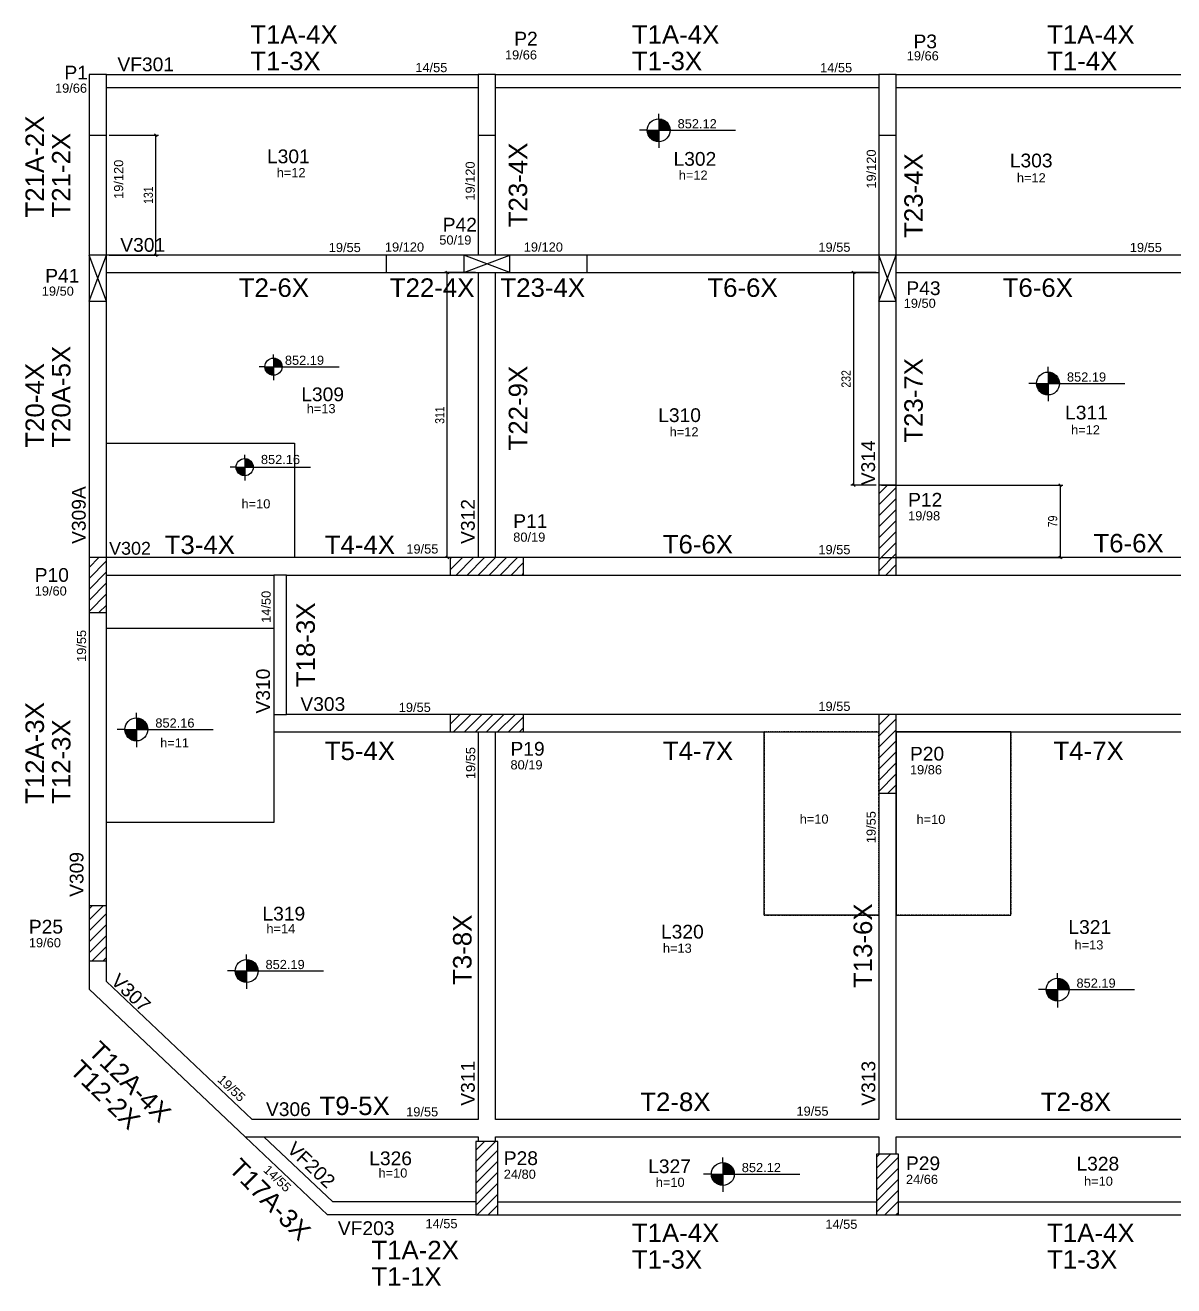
# Model space of a CAD drawing. Header units: millimetres. Extents: x -1501 to 2149, y 662 to 5627.
# Drawn here: x -1501 to -248, y 4251 to 5627 of the extents above; entities that cross this region are included whole.
import ezdxf

# ---------------------------------------------------------------- set-up
doc = ezdxf.new("R2010")
doc.units = ezdxf.units.MM
doc.linetypes.add('ESTILO_TQS_0004', pattern=[2, 0.5, -0.4, 0.1, -0.4, 0.1, -0.5])
for name, color, linetype in [('1', 1, 'Continuous'), ('3', 3, 'Continuous'), ('4', 4, 'Continuous'), ('7', 7, 'Continuous'), ('9', 9, 'Continuous')]:
    doc.layers.add(name, color=color, linetype=linetype)
doc.layers.add('NOME DA VIGA', color=6, linetype='Continuous', lineweight=25)
doc.styles.add('COTA TECNICA', font='techl___.ttf', dxfattribs={"height": 10})
doc.styles.get("Standard").update_dxf_attribs({"font": 'arial.ttf'})
doc.dimstyles.new('PAINEL', dxfattribs={"dimtxt": 10, "dimasz": 3, "dimexe": 3, "dimexo": 3, "dimgap": 3, "dimtad": 1, "dimdec": 1, "dimzin": 12, "dimdsep": 46, "dimtxsty": 'COTA TECNICA', "dimblk1": 'OBLIQUE', "dimblk2": 'OBLIQUE', "dimsah": 1, "dimcen": 0.9, "dimclrd": 4, "dimclre": 4, "dimclrt": 240, "dimadec": 1, "dimazin": 3, "dimtfac": 1, "dimtdec": 1, "dimtmove": 0, "dimatfit": 3, "dimfxl": 1, "dimtolj": 1, "dimtzin": 12, "dimarcsym": 0})

# ---------------------------------------------------------------- blocks, each defined once
blk = doc.blocks.new('_Oblique')
at = {"layer": '1', "color": 0, "lineweight": -2}
blk.add_line((-0.5, -0.5), (0.5, 0.5), dxfattribs=at)
blk = doc.blocks.new('*D633')
at = {"color": 4, "lineweight": -2, "transparency": 16777216}
for p, q in [((-1010.1, 5356.7), (-1043.8, 5356.7)), ((-1040.8, 5045.7), (-1040.8, 5356.7)), ((-1010.1, 5045.7), (-1043.8, 5045.7))]:
    blk.add_line(p, q, dxfattribs=at)
at = {"layer": 'Defpoints', "color": 0, "transparency": 16777216}
for p in [(-1040.8, 5356.7), (-1007.1, 5356.7), (-1007.1, 5045.7)]:
    blk.add_point(p, dxfattribs=at)
at = {"color": 4, "lineweight": -2, "transparency": 16777216, "xscale": 3, "yscale": 3, "zscale": 3}
for p, rotation in [((-1040.8, 5356.7), 90), ((-1040.8, 5045.7), 270)]:
    blk.add_blockref('_Oblique', p, dxfattribs=dict(at, rotation=rotation))
at = {"color": 240, "transparency": 16777216, "insert": (-1049, 5201.2), "char_height": 10, "attachment_point": 5, "rotation": 90, "style": 'COTA TECNICA'}
blk.add_mtext('\\A1;311', dxfattribs=at)
blk = doc.blocks.new('*D634')
at = {"color": 4, "lineweight": -2, "transparency": 16777216}
for p, q in [((-1409.6, 5506.7), (-1355.8, 5506.7)), ((-1358.8, 5375.7), (-1358.8, 5506.7)), ((-1409.6, 5375.7), (-1355.8, 5375.7))]:
    blk.add_line(p, q, dxfattribs=at)
at = {"layer": 'Defpoints', "color": 0, "transparency": 16777216}
for p in [(-1412.6, 5506.7), (-1358.8, 5506.7), (-1412.6, 5375.7)]:
    blk.add_point(p, dxfattribs=at)
at = {"color": 4, "lineweight": -2, "transparency": 16777216, "xscale": 3, "yscale": 3, "zscale": 3}
for p, rotation in [((-1358.8, 5506.7), 90), ((-1358.8, 5375.7), 270)]:
    blk.add_blockref('_Oblique', p, dxfattribs=dict(at, rotation=rotation))
at = {"color": 240, "transparency": 16777216, "insert": (-1367, 5441.2), "char_height": 10, "attachment_point": 5, "rotation": 90, "style": 'COTA TECNICA'}
blk.add_mtext('\\A1;131', dxfattribs=at)
blk = doc.blocks.new('*D635')
at = {"color": 4, "lineweight": -2, "transparency": 16777216}
for p, q in [((-573.1, 5356.7), (-600.5, 5356.7)), ((-597.5, 5356.7), (-597.5, 5124.7)), ((-573.1, 5124.7), (-600.5, 5124.7))]:
    blk.add_line(p, q, dxfattribs=at)
at = {"layer": 'Defpoints', "color": 0, "transparency": 16777216}
for p in [(-570.1, 5356.7), (-597.5, 5124.7), (-570.1, 5124.7)]:
    blk.add_point(p, dxfattribs=at)
at = {"color": 4, "lineweight": -2, "transparency": 16777216, "xscale": 3, "yscale": 3, "zscale": 3}
for p, rotation in [((-597.5, 5356.7), 90), ((-597.5, 5124.7), 270)]:
    blk.add_blockref('_Oblique', p, dxfattribs=dict(at, rotation=rotation))
at = {"color": 240, "transparency": 16777216, "insert": (-605.7, 5240.7), "char_height": 10, "attachment_point": 5, "rotation": 90, "style": 'COTA TECNICA'}
blk.add_mtext('\\A1;232', dxfattribs=at)
blk = doc.blocks.new('*D636')
at = {"color": 4, "lineweight": -2, "transparency": 16777216}
for p, q in [((-567.1, 5124.7), (-369.2, 5124.7)), ((-372.2, 5124.7), (-372.2, 5045.7)), ((-567.1, 5045.7), (-369.2, 5045.7))]:
    blk.add_line(p, q, dxfattribs=at)
at = {"layer": 'Defpoints', "color": 0, "transparency": 16777216}
for p in [(-570.1, 5124.7), (-570.1, 5045.7), (-372.2, 5045.7)]:
    blk.add_point(p, dxfattribs=at)
at = {"color": 4, "lineweight": -2, "transparency": 16777216, "xscale": 3, "yscale": 3, "zscale": 3}
for p, rotation in [((-372.2, 5124.7), 90), ((-372.2, 5045.7), 270)]:
    blk.add_blockref('_Oblique', p, dxfattribs=dict(at, rotation=rotation))
at = {"color": 240, "transparency": 16777216, "insert": (-380.3, 5085.2), "char_height": 10, "attachment_point": 5, "rotation": 90, "style": 'COTA TECNICA'}
blk.add_mtext('\\A1;79', dxfattribs=at)

msp = doc.modelspace()

# ---------------------------------------------------------------- linework, layer by layer
at = {"layer": '1', "linetype": 'Continuous'}
for p, q in [((-1431.62, 5325.66), (-1412.62, 5375.66)), ((-1412.62, 5325.66), (-1431.62, 5375.66)), ((-1022.62, 5356.66), (-972.62, 5375.66)), ((-972.62, 5356.66), (-1022.62, 5375.66)), ((-570.12, 5325.66), (-551.12, 5375.66)), ((-551.12, 5325.66), (-570.12, 5375.66))]:
    msp.add_line(p, q, dxfattribs=at)
at = {"layer": '3', "linetype": 'Continuous'}
for p, q in [((-1412.62, 5572.66), (-1007.12, 5572.66)), ((-988.12, 5572.66), (-570.12, 5572.66)), ((-551.12, 5572.66), (-133.12, 5572.66)), ((-1412.62, 5558.66), (-1007.12, 5558.66)), ((-988.12, 5558.66), (-570.12, 5558.66)), ((-551.12, 5558.66), (-133.12, 5558.66)), ((-810.21, 5524.53), (-810.21, 5530.03)), ((-810.21, 5524.53), (-810.21, 5499.53)), ((-810.21, 5523.92), (-806.36, 5523.92)), ((-810.21, 5523.13), (-804.46, 5523.13)), ((-810.21, 5522.33), (-803.14, 5522.33)), ((-810.21, 5521.54), (-802.1, 5521.54)), ((-810.21, 5520.75), (-801.26, 5520.75)), ((-810.21, 5519.95), (-800.55, 5519.95)), ((-810.21, 5519.16), (-799.95, 5519.16)), ((-810.21, 5518.37), (-799.44, 5518.37)), ((-810.21, 5517.58), (-799.01, 5517.58)), ((-810.21, 5516.78), (-798.65, 5516.78)), ((-810.21, 5515.99), (-798.36, 5515.99)), ((-822.71, 5512.03), (-831.14, 5512.03)), ((-822.71, 5512.03), (-797.71, 5512.03)), ((-810.21, 5511.23), (-822.71, 5511.23)), ((-810.21, 5510.44), (-822.61, 5510.44)), ((-810.21, 5509.65), (-822.48, 5509.65)), ((-810.21, 5508.86), (-822.3, 5508.86)), ((-810.21, 5508.06), (-822.07, 5508.06)), ((-810.21, 5507.27), (-821.77, 5507.27)), ((-810.21, 5506.48), (-821.41, 5506.48)), ((-810.21, 5505.68), (-820.98, 5505.68)), ((-810.21, 5504.89), (-820.47, 5504.89)), ((-810.21, 5504.1), (-819.87, 5504.1)), ((-810.21, 5503.31), (-819.17, 5503.31)), ((-810.21, 5502.51), (-818.32, 5502.51)), ((-810.21, 5501.72), (-817.28, 5501.72)), ((-810.21, 5515.2), (-798.12, 5515.2)), ((-810.21, 5514.4), (-797.94, 5514.4)), ((-810.21, 5513.61), (-797.81, 5513.61)), ((-810.21, 5512.82), (-797.71, 5512.82)), ((-797.71, 5512.03), (-726.29, 5512.03)), ((-810.21, 5500.93), (-815.96, 5500.93)), ((-810.21, 5500.13), (-814.06, 5500.13)), ((-810.21, 5499.53), (-810.21, 5492.66)), ((-1107.12, 5356.66), (-1107.12, 5375.66)), ((-888.12, 5356.66), (-888.12, 5375.66)), ((-1230.44, 5263.35), (-1230.44, 5267.48)), ((-1230.44, 5263.35), (-1230.44, 5244.6)), ((-1230.44, 5262.9), (-1227.56, 5262.9)), ((-1230.44, 5262.3), (-1226.13, 5262.3)), ((-1230.44, 5261.71), (-1225.14, 5261.71)), ((-1230.44, 5261.11), (-1224.36, 5261.11)), ((-1230.44, 5260.52), (-1223.73, 5260.52)), ((-1230.44, 5259.93), (-1223.2, 5259.93)), ((-1230.44, 5259.33), (-1222.75, 5259.33)), ((-1230.44, 5258.74), (-1222.37, 5258.74)), ((-1230.44, 5258.14), (-1222.04, 5258.14)), ((-1230.44, 5257.55), (-1221.77, 5257.55)), ((-1230.44, 5256.95), (-1221.55, 5256.95)), ((-1230.44, 5256.36), (-1221.38, 5256.36)), ((-1230.44, 5255.76), (-1221.24, 5255.76)), ((-1230.44, 5255.17), (-1221.14, 5255.17)), ((-1230.44, 5254.57), (-1221.07, 5254.57)), ((-1239.82, 5253.98), (-1246.14, 5253.98)), ((-1239.82, 5253.98), (-1221.07, 5253.98)), ((-1230.44, 5253.38), (-1239.82, 5253.38)), ((-1230.44, 5252.79), (-1239.74, 5252.79)), ((-1230.44, 5252.2), (-1239.65, 5252.2)), ((-1230.44, 5251.6), (-1239.51, 5251.6)), ((-1230.44, 5251.01), (-1239.33, 5251.01)), ((-1230.44, 5250.41), (-1239.11, 5250.41)), ((-1230.44, 5249.82), (-1238.84, 5249.82)), ((-1230.44, 5249.22), (-1238.52, 5249.22)), ((-1230.44, 5248.63), (-1238.14, 5248.63)), ((-1230.44, 5248.03), (-1237.69, 5248.03)), ((-1230.44, 5247.44), (-1237.16, 5247.44)), ((-1230.44, 5246.84), (-1236.52, 5246.84)), ((-1230.44, 5246.25), (-1235.75, 5246.25)), ((-1230.44, 5245.65), (-1234.75, 5245.65)), ((-1230.44, 5245.06), (-1233.33, 5245.06)), ((-1230.44, 5253.98), (-1158.81, 5253.98)), ((-1230.44, 5244.6), (-1230.44, 5239.45)), ((-385.43, 5248.18), (-385.43, 5253.69)), ((-385.43, 5248.18), (-385.43, 5223.18)), ((-385.43, 5247.57), (-381.58, 5247.57)), ((-385.43, 5246.78), (-379.68, 5246.78)), ((-385.43, 5245.99), (-378.36, 5245.99)), ((-385.43, 5245.2), (-377.32, 5245.2)), ((-385.43, 5244.4), (-376.47, 5244.4)), ((-385.43, 5243.61), (-375.77, 5243.61)), ((-385.43, 5242.82), (-375.17, 5242.82)), ((-385.43, 5242.02), (-374.66, 5242.02)), ((-385.43, 5241.23), (-374.23, 5241.23)), ((-385.43, 5240.44), (-373.87, 5240.44)), ((-397.93, 5235.68), (-406.36, 5235.68)), ((-397.93, 5235.68), (-372.93, 5235.68)), ((-385.43, 5234.89), (-397.93, 5234.89)), ((-385.43, 5234.1), (-397.83, 5234.1)), ((-385.43, 5233.3), (-397.7, 5233.3)), ((-385.43, 5232.51), (-397.52, 5232.51)), ((-385.43, 5231.72), (-397.28, 5231.72)), ((-385.43, 5230.92), (-396.99, 5230.92)), ((-385.43, 5230.13), (-396.63, 5230.13)), ((-385.43, 5229.34), (-396.2, 5229.34)), ((-385.43, 5228.55), (-395.69, 5228.55)), ((-385.43, 5227.75), (-395.09, 5227.75)), ((-385.43, 5226.96), (-394.38, 5226.96)), ((-385.43, 5239.65), (-373.57, 5239.65)), ((-385.43, 5238.85), (-373.34, 5238.85)), ((-385.43, 5238.06), (-373.16, 5238.06)), ((-385.43, 5237.27), (-373.03, 5237.27)), ((-385.43, 5236.47), (-372.93, 5236.47)), ((-372.93, 5235.68), (-301.51, 5235.68)), ((-385.43, 5226.17), (-393.54, 5226.17)), ((-385.43, 5225.37), (-392.5, 5225.37)), ((-385.43, 5224.58), (-391.18, 5224.58)), ((-385.43, 5223.79), (-389.28, 5223.79)), ((-385.43, 5223.18), (-385.43, 5216.31)), ((-1261.87, 5153.76), (-1261.87, 5157.89)), ((-1271.24, 5144.39), (-1277.56, 5144.39)), ((-1271.24, 5144.39), (-1252.49, 5144.39)), ((-1261.87, 5153.76), (-1261.87, 5135.01)), ((-1261.87, 5153.31), (-1258.98, 5153.31)), ((-1261.87, 5152.71), (-1257.56, 5152.71)), ((-1261.87, 5152.12), (-1256.56, 5152.12)), ((-1261.87, 5151.52), (-1255.79, 5151.52)), ((-1261.87, 5150.93), (-1255.15, 5150.93)), ((-1261.87, 5150.33), (-1254.62, 5150.33)), ((-1261.87, 5149.74), (-1254.17, 5149.74)), ((-1261.87, 5149.14), (-1253.79, 5149.14)), ((-1261.87, 5148.55), (-1253.47, 5148.55)), ((-1261.87, 5147.95), (-1253.2, 5147.95)), ((-1261.87, 5147.36), (-1252.98, 5147.36)), ((-1261.87, 5146.76), (-1252.8, 5146.76)), ((-1261.87, 5146.17), (-1252.67, 5146.17)), ((-1261.87, 5145.58), (-1252.57, 5145.58)), ((-1261.87, 5144.98), (-1252.49, 5144.98)), ((-1261.87, 5144.39), (-1190.23, 5144.39)), ((-1261.87, 5143.79), (-1271.24, 5143.79)), ((-1261.87, 5143.2), (-1271.17, 5143.2)), ((-1261.87, 5142.6), (-1271.07, 5142.6)), ((-1261.87, 5142.01), (-1270.94, 5142.01)), ((-1261.87, 5141.41), (-1270.76, 5141.41)), ((-1261.87, 5140.82), (-1270.54, 5140.82)), ((-1261.87, 5140.22), (-1270.27, 5140.22)), ((-1261.87, 5139.63), (-1269.95, 5139.63)), ((-1261.87, 5139.03), (-1269.57, 5139.03)), ((-1261.87, 5138.44), (-1269.12, 5138.44)), ((-1261.87, 5137.85), (-1268.59, 5137.85)), ((-1261.87, 5137.25), (-1267.95, 5137.25)), ((-1261.87, 5136.66), (-1267.17, 5136.66)), ((-1261.87, 5136.06), (-1266.18, 5136.06)), ((-1261.87, 5135.47), (-1264.76, 5135.47)), ((-1261.87, 5135.01), (-1261.87, 5129.86)), ((-570.12, 5115.24), (-560.7, 5124.66)), ((-570.12, 5103.22), (-551.12, 5122.22)), ((-570.12, 5091.19), (-551.12, 5110.19)), ((-570.12, 5079.17), (-551.12, 5098.17)), ((-570.12, 5067.15), (-551.12, 5086.15)), ((-570.12, 5055.13), (-551.12, 5074.13)), ((-570.12, 5043.11), (-551.12, 5062.11)), ((-570.12, 5031.09), (-551.12, 5050.09)), ((-1431.62, 5035.09), (-1421.05, 5045.66)), ((-1431.62, 5023.07), (-1412.62, 5042.07)), ((-1037.62, 5032.4), (-1024.36, 5045.66)), ((-1037.62, 5044.42), (-1036.38, 5045.66)), ((-1031.34, 5026.66), (-1012.34, 5045.66)), ((-1019.32, 5026.66), (-1000.32, 5045.66)), ((-1007.3, 5026.66), (-988.3, 5045.66)), ((-995.28, 5026.66), (-976.28, 5045.66)), ((-983.26, 5026.66), (-964.26, 5045.66)), ((-971.24, 5026.66), (-957.62, 5040.28)), ((-562.53, 5026.66), (-551.12, 5038.07)), ((-1431.62, 5011.05), (-1412.62, 5030.05)), ((-959.22, 5026.66), (-957.62, 5028.26)), ((-1431.62, 4999.03), (-1412.62, 5018.03)), ((-1431.62, 4987.01), (-1412.62, 5006.01)), ((-1420.95, 4985.66), (-1412.62, 4993.98)), ((-1380.03, 4870.72), (-1380.03, 4876.22)), ((-1380.03, 4870.72), (-1380.03, 4845.72)), ((-1380.03, 4870.11), (-1376.18, 4870.11)), ((-1380.03, 4869.32), (-1374.28, 4869.32)), ((-1037.62, 4864.11), (-1027.07, 4874.66)), ((-1034.05, 4855.66), (-1015.05, 4874.66)), ((-1022.03, 4855.66), (-1003.03, 4874.66)), ((-1010.01, 4855.66), (-991.01, 4874.66)), ((-997.99, 4855.66), (-978.99, 4874.66)), ((-985.97, 4855.66), (-966.97, 4874.66)), ((-973.95, 4855.66), (-957.62, 4871.99)), ((-570.12, 4862.8), (-558.26, 4874.66)), ((-570.12, 4850.78), (-551.12, 4869.78)), ((-1392.53, 4858.22), (-1400.96, 4858.22)), ((-1392.53, 4858.22), (-1367.53, 4858.22)), ((-1380.03, 4857.43), (-1392.53, 4857.43)), ((-1380.03, 4856.63), (-1392.43, 4856.63)), ((-1380.03, 4855.84), (-1392.3, 4855.84)), ((-1380.03, 4868.53), (-1372.96, 4868.53)), ((-1380.03, 4867.73), (-1371.92, 4867.73)), ((-1380.03, 4866.94), (-1371.07, 4866.94)), ((-1380.03, 4866.15), (-1370.36, 4866.15)), ((-1380.03, 4865.35), (-1369.77, 4865.35)), ((-1380.03, 4864.56), (-1369.26, 4864.56)), ((-1380.03, 4863.77), (-1368.83, 4863.77)), ((-1380.03, 4862.98), (-1368.47, 4862.98)), ((-1380.03, 4862.18), (-1368.17, 4862.18)), ((-1380.03, 4861.39), (-1367.94, 4861.39)), ((-1380.03, 4860.6), (-1367.76, 4860.6)), ((-1380.03, 4859.81), (-1367.63, 4859.81)), ((-1380.03, 4859.01), (-1367.53, 4859.01)), ((-1367.53, 4858.22), (-1296.11, 4858.22)), ((-961.93, 4855.66), (-957.62, 4859.96)), ((-570.12, 4838.76), (-551.12, 4857.76)), ((-1380.03, 4855.05), (-1392.12, 4855.05)), ((-1380.03, 4854.26), (-1391.88, 4854.26)), ((-1380.03, 4853.46), (-1391.59, 4853.46)), ((-1380.03, 4852.67), (-1391.23, 4852.67)), ((-1380.03, 4851.88), (-1390.8, 4851.88)), ((-1380.03, 4851.08), (-1390.29, 4851.08)), ((-1380.03, 4850.29), (-1389.69, 4850.29)), ((-1380.03, 4849.5), (-1388.98, 4849.5)), ((-1380.03, 4848.71), (-1388.14, 4848.71)), ((-1380.03, 4847.91), (-1387.1, 4847.91)), ((-1380.03, 4847.12), (-1385.78, 4847.12)), ((-1380.03, 4846.33), (-1383.88, 4846.33)), ((-1380.03, 4845.72), (-1380.03, 4838.85)), ((-570.12, 4826.74), (-551.12, 4845.74)), ((-570.12, 4814.72), (-551.12, 4833.72)), ((-570.12, 4802.69), (-551.12, 4821.69)), ((-570.12, 4790.67), (-551.12, 4809.67)), ((-560.11, 4788.66), (-551.12, 4797.65)), ((-1431.62, 4650.42), (-1416.38, 4665.66)), ((-1431.62, 4662.44), (-1428.4, 4665.66)), ((-1431.62, 4638.4), (-1412.62, 4657.4)), ((-1431.62, 4626.38), (-1412.62, 4645.38)), ((-1431.62, 4614.36), (-1412.62, 4633.36)), ((-1428.3, 4605.66), (-1412.62, 4621.34)), ((-1416.28, 4605.66), (-1412.62, 4609.32)), ((-1259.8, 4607.18), (-1259.8, 4612.69)), ((-1272.3, 4594.68), (-1280.72, 4594.68)), ((-1272.3, 4594.68), (-1247.3, 4594.68)), ((-1259.8, 4593.89), (-1272.3, 4593.89)), ((-1259.8, 4607.18), (-1259.8, 4582.18)), ((-1259.8, 4606.57), (-1255.95, 4606.57)), ((-1259.8, 4605.78), (-1254.05, 4605.78)), ((-1259.8, 4604.99), (-1252.72, 4604.99)), ((-1259.8, 4604.2), (-1251.69, 4604.2)), ((-1259.8, 4603.4), (-1250.84, 4603.4)), ((-1259.8, 4602.61), (-1250.13, 4602.61)), ((-1259.8, 4601.82), (-1249.53, 4601.82)), ((-1259.8, 4601.02), (-1249.03, 4601.02)), ((-1259.8, 4600.23), (-1248.6, 4600.23)), ((-1259.8, 4599.44), (-1248.24, 4599.44)), ((-1259.8, 4598.65), (-1247.94, 4598.65)), ((-1259.8, 4597.85), (-1247.71, 4597.85)), ((-1259.8, 4597.06), (-1247.53, 4597.06)), ((-1259.8, 4596.27), (-1247.4, 4596.27)), ((-1259.8, 4595.47), (-1247.3, 4595.47)), ((-1247.3, 4594.68), (-1175.87, 4594.68)), ((-1259.8, 4593.1), (-1272.2, 4593.1)), ((-1259.8, 4592.3), (-1272.07, 4592.3)), ((-1259.8, 4591.51), (-1271.89, 4591.51)), ((-1259.8, 4590.72), (-1271.65, 4590.72)), ((-1259.8, 4589.92), (-1271.36, 4589.92)), ((-1259.8, 4589.13), (-1271, 4589.13)), ((-1259.8, 4588.34), (-1270.57, 4588.34)), ((-1259.8, 4587.55), (-1270.06, 4587.55)), ((-1259.8, 4586.75), (-1269.46, 4586.75)), ((-1259.8, 4585.96), (-1268.75, 4585.96)), ((-1259.8, 4585.17), (-1267.9, 4585.17)), ((-1259.8, 4584.37), (-1266.87, 4584.37)), ((-1259.8, 4583.58), (-1265.55, 4583.58)), ((-1259.8, 4582.79), (-1263.65, 4582.79)), ((-1259.8, 4582.18), (-1259.8, 4575.31)), ((-375.02, 4586.87), (-375.02, 4592.38)), ((-375.02, 4586.87), (-375.02, 4561.87)), ((-375.02, 4586.26), (-371.17, 4586.26)), ((-375.02, 4585.47), (-369.28, 4585.47)), ((-375.02, 4584.68), (-367.95, 4584.68)), ((-375.02, 4583.88), (-366.92, 4583.88)), ((-375.02, 4583.09), (-366.07, 4583.09)), ((-375.02, 4582.3), (-365.36, 4582.3)), ((-375.02, 4581.51), (-364.76, 4581.51)), ((-375.02, 4580.71), (-364.25, 4580.71)), ((-387.52, 4574.37), (-395.95, 4574.37)), ((-387.52, 4574.37), (-362.52, 4574.37)), ((-375.02, 4573.58), (-387.52, 4573.58)), ((-375.02, 4572.79), (-387.42, 4572.79)), ((-375.02, 4571.99), (-387.3, 4571.99)), ((-375.02, 4571.2), (-387.11, 4571.2)), ((-375.02, 4570.41), (-386.88, 4570.41)), ((-375.02, 4569.61), (-386.58, 4569.61)), ((-375.02, 4568.82), (-386.22, 4568.82)), ((-375.02, 4568.03), (-385.79, 4568.03)), ((-375.02, 4567.24), (-385.29, 4567.24)), ((-375.02, 4566.44), (-384.69, 4566.44)), ((-375.02, 4579.92), (-363.82, 4579.92)), ((-375.02, 4579.13), (-363.46, 4579.13)), ((-375.02, 4578.33), (-363.17, 4578.33)), ((-375.02, 4577.54), (-362.93, 4577.54)), ((-375.02, 4576.75), (-362.75, 4576.75)), ((-375.02, 4575.96), (-362.62, 4575.96)), ((-375.02, 4575.16), (-362.52, 4575.16)), ((-362.52, 4574.37), (-291.1, 4574.37)), ((-375.02, 4565.65), (-383.98, 4565.65)), ((-375.02, 4564.86), (-383.13, 4564.86)), ((-375.02, 4564.06), (-382.1, 4564.06)), ((-375.02, 4563.27), (-380.77, 4563.27)), ((-375.02, 4562.48), (-378.87, 4562.48)), ((-375.02, 4561.87), (-375.02, 4555)), ((-1261.23, 4413.66), (-1171.43, 4328.66)), ((-1240.86, 4413.66), (-1165.85, 4342.66)), ((-1009.62, 4387.24), (-988.2, 4408.66)), ((-1009.62, 4399.26), (-1000.22, 4408.66)), ((-1009.62, 4375.22), (-985.62, 4399.22)), ((-740.21, 4385.64), (-740.21, 4391.15)), ((-572.62, 4379.47), (-557.43, 4394.66)), ((-572.62, 4391.49), (-569.45, 4394.66)), ((-572.62, 4367.45), (-548.62, 4391.45)), ((-1009.62, 4363.19), (-985.62, 4387.19)), ((-1009.62, 4351.17), (-985.62, 4375.17)), ((-740.21, 4385.64), (-740.21, 4360.64)), ((-740.21, 4385.04), (-736.36, 4385.04)), ((-740.21, 4384.24), (-734.46, 4384.24)), ((-740.21, 4383.45), (-733.14, 4383.45)), ((-740.21, 4382.66), (-732.1, 4382.66)), ((-740.21, 4381.87), (-731.25, 4381.87)), ((-740.21, 4381.07), (-730.55, 4381.07)), ((-740.21, 4380.28), (-729.95, 4380.28)), ((-740.21, 4379.49), (-729.44, 4379.49)), ((-740.21, 4378.69), (-729.01, 4378.69)), ((-740.21, 4377.9), (-728.65, 4377.9)), ((-740.21, 4377.11), (-728.35, 4377.11)), ((-740.21, 4376.32), (-728.12, 4376.32)), ((-740.21, 4375.52), (-727.94, 4375.52)), ((-740.21, 4374.73), (-727.81, 4374.73)), ((-740.21, 4373.94), (-727.71, 4373.94)), ((-572.62, 4355.42), (-548.62, 4379.42)), ((-1009.62, 4339.15), (-985.62, 4363.15)), ((-752.71, 4373.14), (-761.14, 4373.14)), ((-752.71, 4373.14), (-727.71, 4373.14)), ((-740.21, 4372.35), (-752.71, 4372.35)), ((-740.21, 4371.56), (-752.61, 4371.56)), ((-740.21, 4370.77), (-752.48, 4370.77)), ((-740.21, 4369.97), (-752.3, 4369.97)), ((-740.21, 4369.18), (-752.06, 4369.18)), ((-740.21, 4368.39), (-751.77, 4368.39)), ((-740.21, 4367.6), (-751.41, 4367.6)), ((-740.21, 4366.8), (-750.98, 4366.8)), ((-740.21, 4366.01), (-750.47, 4366.01)), ((-740.21, 4365.22), (-749.87, 4365.22)), ((-740.21, 4364.42), (-749.16, 4364.42)), ((-740.21, 4363.63), (-748.32, 4363.63)), ((-740.21, 4362.84), (-747.28, 4362.84)), ((-740.21, 4362.05), (-745.96, 4362.05)), ((-740.21, 4361.25), (-744.06, 4361.25)), ((-740.21, 4360.64), (-740.21, 4353.78)), ((-727.71, 4373.14), (-656.29, 4373.14)), ((-572.62, 4343.4), (-548.62, 4367.4)), ((-1008.09, 4328.66), (-985.62, 4351.13)), ((-572.62, 4331.38), (-548.62, 4355.38)), ((-1009.62, 4342.66), (-1165.85, 4342.66)), ((-996.07, 4328.66), (-985.62, 4339.11)), ((-985.62, 4342.66), (-572.62, 4342.66)), ((-563.32, 4328.66), (-548.62, 4343.36)), ((-548.62, 4342.66), (-135.62, 4342.66)), ((-1009.62, 4328.66), (-1171.43, 4328.66)), ((-985.62, 4328.66), (-572.62, 4328.66)), ((-551.3, 4328.66), (-548.62, 4331.34)), ((-548.62, 4328.66), (-135.62, 4328.66))]:
    msp.add_line(p, q, dxfattribs=at)
for points in [[(-1431.62, 5506.66), (-1431.62, 5366.16)], [(-1412.62, 5375.66), (-1412.62, 5506.66)], [(-1007.12, 5506.66), (-1007.12, 5375.66)], [(-988.12, 5375.66), (-988.12, 5506.66)], [(-570.12, 5506.66), (-570.12, 5375.66)], [(-551.12, 5375.66), (-551.12, 5506.66)], [(-1431.62, 5366.16), (-1431.62, 5045.66)], [(-1007.12, 5375.66), (-1412.62, 5375.66)], [(-570.12, 5375.66), (-988.12, 5375.66)], [(-148.62, 5375.66), (-551.12, 5375.66)], [(-1412.62, 5356.66), (-1007.12, 5356.66)], [(-1412.62, 5045.66), (-1412.62, 5356.66)], [(-1007.12, 5356.66), (-1007.12, 5045.66)], [(-988.12, 5356.66), (-570.12, 5356.66)], [(-988.12, 5045.66), (-988.12, 5356.66)], [(-570.12, 5356.66), (-570.12, 5124.66)], [(-551.12, 5356.66), (-148.62, 5356.66)], [(-551.12, 5124.66), (-551.12, 5356.66)], [(-1223.12, 5045.66), (-1412.62, 5045.66)], [(-1037.62, 5045.66), (-1223.12, 5045.66)], [(-570.12, 5045.66), (-957.62, 5045.66)], [(-133.12, 5045.66), (-551.12, 5045.66)], [(-1412.62, 5026.66), (-1230.12, 5026.66)], [(-1230.12, 5026.66), (-1230.12, 4855.66)], [(-1216.12, 5026.66), (-1230.12, 5026.66)], [(-1216.12, 5026.66), (-1037.62, 5026.66)], [(-1216.12, 4874.66), (-1216.12, 5026.66)], [(-957.62, 5026.66), (-570.12, 5026.66)], [(-551.12, 5026.66), (-133.12, 5026.66)], [(-1431.62, 4985.66), (-1431.62, 4665.66)], [(-1412.62, 4665.66), (-1412.62, 4985.66)], [(-1230.12, 4874.66), (-1216.12, 4874.66)], [(-1037.62, 4874.66), (-1216.12, 4874.66)], [(-570.12, 4874.66), (-957.62, 4874.66)], [(-133.12, 4874.66), (-551.12, 4874.66)], [(-1230.12, 4855.66), (-1037.62, 4855.66)], [(-1007.12, 4855.66), (-1007.12, 4432.66)], [(-988.12, 4432.66), (-988.12, 4855.66)], [(-957.62, 4855.66), (-570.12, 4855.66)], [(-551.12, 4855.66), (-133.12, 4855.66)], [(-570.12, 4788.66), (-570.12, 4432.66)], [(-551.12, 4432.66), (-551.12, 4788.66)], [(-1431.62, 4605.66), (-1431.62, 4574.95)], [(-1412.62, 4583.13), (-1412.62, 4605.66)], [(-1253.66, 4432.66), (-1412.62, 4583.13)], [(-1431.62, 4574.95), (-1261.23, 4413.66)], [(-1007.12, 4432.66), (-1253.66, 4432.66)], [(-570.12, 4432.66), (-988.12, 4432.66)], [(-133.12, 4432.66), (-551.12, 4432.66)], [(-1261.23, 4413.66), (-1007.12, 4413.66)], [(-1007.12, 4413.66), (-1007.12, 4408.66)], [(-988.12, 4413.66), (-570.12, 4413.66)], [(-988.12, 4408.66), (-988.12, 4413.66)], [(-570.12, 4413.66), (-570.12, 4394.66)], [(-551.12, 4413.66), (-133.12, 4413.66)], [(-551.12, 4394.66), (-551.12, 4413.66)]]:
    msp.add_lwpolyline(points, dxfattribs=at)
at = {"layer": '3', "linetype": 'ESTILO_TQS_0004'}
for points in [[(-1412.62, 5170.66), (-1207.62, 5170.66), (-1207.62, 5045.66), (-1412.62, 5045.66), (-1412.62, 5170.66)], [(-1412.62, 4968.66), (-1230.12, 4968.66), (-1230.12, 4756.66), (-1412.62, 4756.66), (-1412.62, 4968.66)], [(-570.12, 4855.66), (-695.12, 4855.66), (-695.12, 4655.66), (-570.12, 4655.66), (-570.12, 4855.66)], [(-551.12, 4855.66), (-426.12, 4855.66), (-426.12, 4655.66), (-551.12, 4655.66), (-551.12, 4855.66)]]:
    msp.add_lwpolyline(points, dxfattribs=at)
at = {"layer": '3', "linetype": 'Continuous'}
for centre, radius in [((-810.21, 5512.03), 12.5), ((-1230.44, 5253.98), 9.38), ((-385.43, 5235.68), 12.5), ((-1261.87, 5144.39), 9.38), ((-1380.03, 4858.22), 12.5), ((-1259.8, 4594.68), 12.5), ((-375.02, 4574.37), 12.5), ((-740.21, 4373.14), 12.5)]:
    msp.add_circle(centre, radius, dxfattribs=at)
at = {"layer": '7', "linetype": 'Continuous'}
for points in [[(-1431.62, 5506.66), (-1412.62, 5506.66), (-1412.62, 5572.66), (-1431.62, 5572.66), (-1431.62, 5506.66)], [(-1007.12, 5506.66), (-988.12, 5506.66), (-988.12, 5572.66), (-1007.12, 5572.66), (-1007.12, 5506.66)], [(-570.12, 5506.66), (-551.12, 5506.66), (-551.12, 5572.66), (-570.12, 5572.66), (-570.12, 5506.66)], [(-1431.62, 5325.66), (-1412.62, 5325.66), (-1412.62, 5375.66), (-1431.62, 5375.66), (-1431.62, 5325.66)], [(-1022.62, 5356.66), (-972.62, 5356.66), (-972.62, 5375.66), (-1022.62, 5375.66), (-1022.62, 5356.66)], [(-570.12, 5325.66), (-551.12, 5325.66), (-551.12, 5375.66), (-570.12, 5375.66), (-570.12, 5325.66)], [(-570.12, 5026.66), (-551.12, 5026.66), (-551.12, 5124.66), (-570.12, 5124.66), (-570.12, 5026.66)], [(-1431.62, 4985.66), (-1412.62, 4985.66), (-1412.62, 5045.66), (-1431.62, 5045.66), (-1431.62, 4985.66)], [(-1037.62, 5026.66), (-957.62, 5026.66), (-957.62, 5045.66), (-1037.62, 5045.66), (-1037.62, 5026.66)], [(-1037.62, 4855.66), (-957.62, 4855.66), (-957.62, 4874.66), (-1037.62, 4874.66), (-1037.62, 4855.66)], [(-570.12, 4788.66), (-551.12, 4788.66), (-551.12, 4874.66), (-570.12, 4874.66), (-570.12, 4788.66)], [(-1431.62, 4605.66), (-1412.62, 4605.66), (-1412.62, 4665.66), (-1431.62, 4665.66), (-1431.62, 4605.66)], [(-1009.62, 4328.66), (-985.62, 4328.66), (-985.62, 4408.66), (-1009.62, 4408.66), (-1009.62, 4328.66)], [(-572.62, 4328.66), (-548.62, 4328.66), (-548.62, 4394.66), (-572.62, 4394.66), (-572.62, 4328.66)]]:
    msp.add_lwpolyline(points, dxfattribs=at)
at = {"layer": '9', "linetype": 'Continuous'}
for points in [[(-1412.62, 5170.66), (-1207.62, 5170.66), (-1207.62, 5045.66), (-1412.62, 5045.66), (-1412.62, 5170.66)], [(-1412.62, 4968.66), (-1230.12, 4968.66), (-1230.12, 4756.66), (-1412.62, 4756.66), (-1412.62, 4968.66)], [(-695.12, 4855.66), (-570.12, 4855.66), (-570.12, 4655.66), (-695.12, 4655.66), (-695.12, 4855.66)], [(-551.12, 4655.66), (-426.12, 4655.66), (-426.12, 4855.66), (-551.12, 4855.66), (-551.12, 4655.66)]]:
    msp.add_lwpolyline(points, dxfattribs=at)
for points in [[(-1412.62, 5170.66), (-1412.62, 5170.66), (-1412.62, 5045.66)], [(-1412.62, 4968.66), (-1412.62, 4968.66), (-1412.62, 4756.66)], [(-695.12, 4855.66), (-695.12, 4855.66), (-695.12, 4655.66)], [(-551.12, 4655.66), (-551.12, 4655.66), (-551.12, 4855.66)]]:
    msp.add_solid(points, dxfattribs=at)

# ---------------------------------------------------------------- texts
at = {"layer": '3', "linetype": 'Continuous'}
for s, p in [('19/66', (-977.93, 5589.23)), ('19/66', (-539.56, 5588.21)), ('14/55', (-1075.74, 5575.39)), ('14/55', (-634.06, 5575.22)), ('19/66', (-1468.85, 5552.93)), ('852.12', (-789.55, 5514.09)), ('h=12', (-1226.96, 5460.76)), ('h=12', (-788.27, 5458.04)), ('h=12', (-419.4, 5455.1)), ('50/19', (-1049.54, 5387.22)), ('19/55', (-1170.18, 5379.08)), ('19/120', (-1108.9, 5379.56)), ('19/120', (-957.41, 5379.56)), ('19/55', (-635.93, 5379.41)), ('19/55', (-296.18, 5379.08)), ('19/50', (-1483.25, 5331.47)), ('19/50', (-542.86, 5318.24)), ('852.19', (-1218.02, 5256.05)), ('852.19', (-364.77, 5237.75)), ('h=13', (-1194.22, 5203.31)), ('h=12', (-798.24, 5177.94)), ('h=12', (-360.25, 5180.12)), ('852.16', (-1244.17, 5147.77)), ('h=10', (-1265.34, 5099.39)), ('19/98', (-538.07, 5086.33)), ('80/19', (-968.89, 5063.04)), ('19/55', (-1085.53, 5050.15)), ('19/55', (-635.93, 5049.41)), ('19/60', (-1490.97, 5004.28)), ('19/55', (-1093.79, 4877.31)), ('19/55', (-635.93, 4878.41)), ('852.16', (-1359.37, 4860.29)), ('h=11', (-1354.07, 4838.62)), ('80/19', (-971.89, 4814.62)), ('19/86', (-536.07, 4809.25)), ('h=10', (-656.34, 4755.45)), ('h=10', (-528.89, 4755.11)), ('h=14', (-1238.19, 4635.84)), ('19/60', (-1497.35, 4620.5)), ('h=13', (-805.62, 4614.55)), ('h=13', (-356.49, 4618.17)), ('852.19', (-1239.14, 4596.75)), ('852.19', (-354.37, 4576.44)), ('19/55', (-1085.72, 4436.03)), ('19/55', (-659.85, 4436.76)), ('h=10', (-1115.9, 4369.31)), ('24/80', (-979.21, 4367.95)), ('852.12', (-719.55, 4375.21)), ('h=10', (-813.36, 4359.15)), ('24/66', (-540.41, 4362.37)), ('h=10', (-346.14, 4360.32)), ('14/55', (-1064.62, 4314)), ('14/55', (-628.38, 4313.37))]:
    msp.add_text(s, height=10, dxfattribs=at).set_placement(p)
for s, rotation, p in [('19/120', 90, (-573.28, 5448.31)), ('19/120', 90, (-1394.43, 5437.13)), ('19/120', 90, (-1010.87, 5435.26)), ('14/50', 90, (-1233.53, 4974.57)), ('19/55', 90, (-1434.92, 4931.88)), ('19/55', 90, (-1010.36, 4804.06)), ('19/55', 90, (-573.41, 4734.15)), ('19/55', 316.572, (-1292.37, 4475.16)), ('14/55', 316.572, (-1242.32, 4376.67))]:
    msp.add_text(s, height=10, rotation=rotation, dxfattribs=at).set_placement(p)
at = {"layer": '4', "linetype": 'Continuous'}
for s, height, p in [('P2', 15, (-967.8, 5604.45)), ('P3', 15, (-532.18, 5601.43)), ('VF301', 15, (-1400.72, 5576.41)), ('P1', 15, (-1458.52, 5567.42)), ('L301', 15, (-1237.56, 5476)), ('L302', 15, (-794.01, 5473.27)), ('L303', 15, (-427.11, 5471.5)), ('P42', 15, (-1045.8, 5401.48)), ('V301', 15, (-1397.62, 5379.41)), ('P41', 15, (-1479.51, 5345.72)), ('P43', 15, (-539.95, 5332.15)), ('L309', 15, (-1200.13, 5216.37)), ('L310', 15, (-810.71, 5193.63)), ('L311', 15, (-366.81, 5196.46)), ('P12', 15, (-538.07, 5101.33)), ('P11', 15, (-968.89, 5078.04)), ('V302', 14, (-1409.82, 5048.88)), ('P10', 15, (-1490.97, 5019.28)), ('V303', 15, (-1201.12, 4878.41)), ('P19', 15, (-971.89, 4829.62)), ('P20', 15, (-536.07, 4824.25)), ('L319', 15, (-1242.5, 4649.7)), ('P25', 15, (-1497.35, 4635.5)), ('L321', 15, (-363.17, 4635.17)), ('L320', 15, (-807.66, 4630.05)), ('V306', 15, (-1238.66, 4436.41)), ('L326', 15, (-1125.99, 4382.78)), ('P28', 15, (-979.21, 4382.95)), ('L327', 15, (-821.68, 4374.14)), ('P29', 15, (-540.41, 4377.37)), ('L328', 15, (-354.39, 4376.96)), ('VF203', 15, (-1160.23, 4306.58))]:
    msp.add_text(s, height=height, dxfattribs=at).set_placement(p)
for s, rotation, p in [('V314', 90, (-574.15, 5124.74)), ('V309A', 90, (-1435.37, 5060.66)), ('V312', 90, (-1010.87, 5060.66)), ('V310', 90, (-1234.38, 4875.62)), ('V309', 90, (-1437.8, 4675.58)), ('V307', 316.572, (-1408.92, 4582.28)), ('V311', 90, (-1010.87, 4447.66)), ('V313', 90, (-573.87, 4447.66)), ('VF202', 316.573, (-1216.76, 4398.86))]:
    msp.add_text(s, height=15, rotation=rotation, dxfattribs=at).set_placement(p)
at = {"layer": 'NOME DA VIGA', "color": 6, "linetype": 'Continuous'}
for s, p in [('T1A-4X', (-1255.77, 5606.45)), ('T1A-4X', (-839.48, 5606.45)), ('T1A-4X', (-386.47, 5606.45)), ('T1-3X', (-1255.77, 5577.52)), ('T1-3X', (-839.48, 5577.52)), ('T1-4X', (-386.47, 5577.52)), ('T2-6X', (-1268.38, 5330.21)), ('T22-4X', (-1103.56, 5330.21)), ('T23-4X', (-982.88, 5330.21)), ('T6-6X', (-757.1, 5330.21)), ('T6-6X', (-434.96, 5330.21)), ('T3-4X', (-1349.25, 5049.64)), ('T4-4X', (-1174.54, 5049.64)), ('T6-6X', (-805.78, 5050.24)), ('T6-6X', (-335.88, 5051.43)), ('T5-4X', (-1174.54, 4824.82)), ('T4-7X', (-805.66, 4824.82)), ('T4-7X', (-379.49, 4824.82)), ('T9-5X', (-1180.29, 4437.53)), ('T2-8X', (-830.31, 4441.87)), ('T2-8X', (-393.31, 4441.87)), ('T1A-4X', (-839.48, 4298.82)), ('T1A-4X', (-386.47, 4298.82)), ('T1A-2X', (-1123.67, 4280.13)), ('T1-3X', (-839.48, 4269.89)), ('T1-3X', (-386.47, 4269.89)), ('T1-1X', (-1123.67, 4251.21))]:
    msp.add_text(s, height=20.16, dxfattribs=at).set_placement(p)
for s, rotation, p in [('T21A-2X', 90, (-1480.88, 5416.8)), ('T21-2X', 90, (-1451.96, 5416.8)), ('T23-4X', 90, (-953.64, 5406.15)), ('T23-4X', 90, (-522.05, 5394.55)), ('T20A-5X', 90, (-1451.96, 5165.66)), ('T20-4X', 90, (-1480.88, 5165.66)), ('T22-9X', 90, (-953.64, 5162.66)), ('T23-7X', 90, (-522.05, 5171.07)), ('T18-3X', 90, (-1185.32, 4904.39)), ('T12A-3X', 90, (-1480.88, 4776.89)), ('T12-3X', 90, (-1451.96, 4776.89)), ('T13-6X', 90, (-577.41, 4576.05)), ('T3-8X', 90, (-1014.41, 4579.47)), ('T12A-4X', 315.52504, (-1433.84, 4505.56)), ('T12-2X', 315.52504, (-1454.11, 4484.91)), ('T17A-3X', 314.65245, (-1280.5, 4377.83))]:
    msp.add_text(s, height=20.16, rotation=rotation, dxfattribs=at).set_placement(p)

# ---------------------------------------------------------------- dimensions: what is measured, and where the dimension line sits
for base, p1, p2, picture, middle in [((-1358.81, 5506.66), (-1412.62, 5375.66), (-1412.62, 5506.66), '*D634', (-1367.03, 5441.16)), ((-1040.79, 5356.66), (-1007.12, 5045.66), (-1007.12, 5356.66), '*D633', (-1049.01, 5201.16)), ((-597.48, 5124.66), (-570.12, 5356.66), (-570.12, 5124.66), '*D635', (-605.7, 5240.66)), ((-372.22, 5045.66), (-570.12, 5124.66), (-570.12, 5045.66), '*D636', (-380.33, 5085.16))]:
    dim = msp.add_linear_dim(base=base, p1=p1, p2=p2, angle=90, dimstyle='PAINEL')
    dim.commit()
    dim.dimension.update_dxf_attribs({"geometry": picture, "text_midpoint": middle})

doc.saveas('drawing.dxf')
